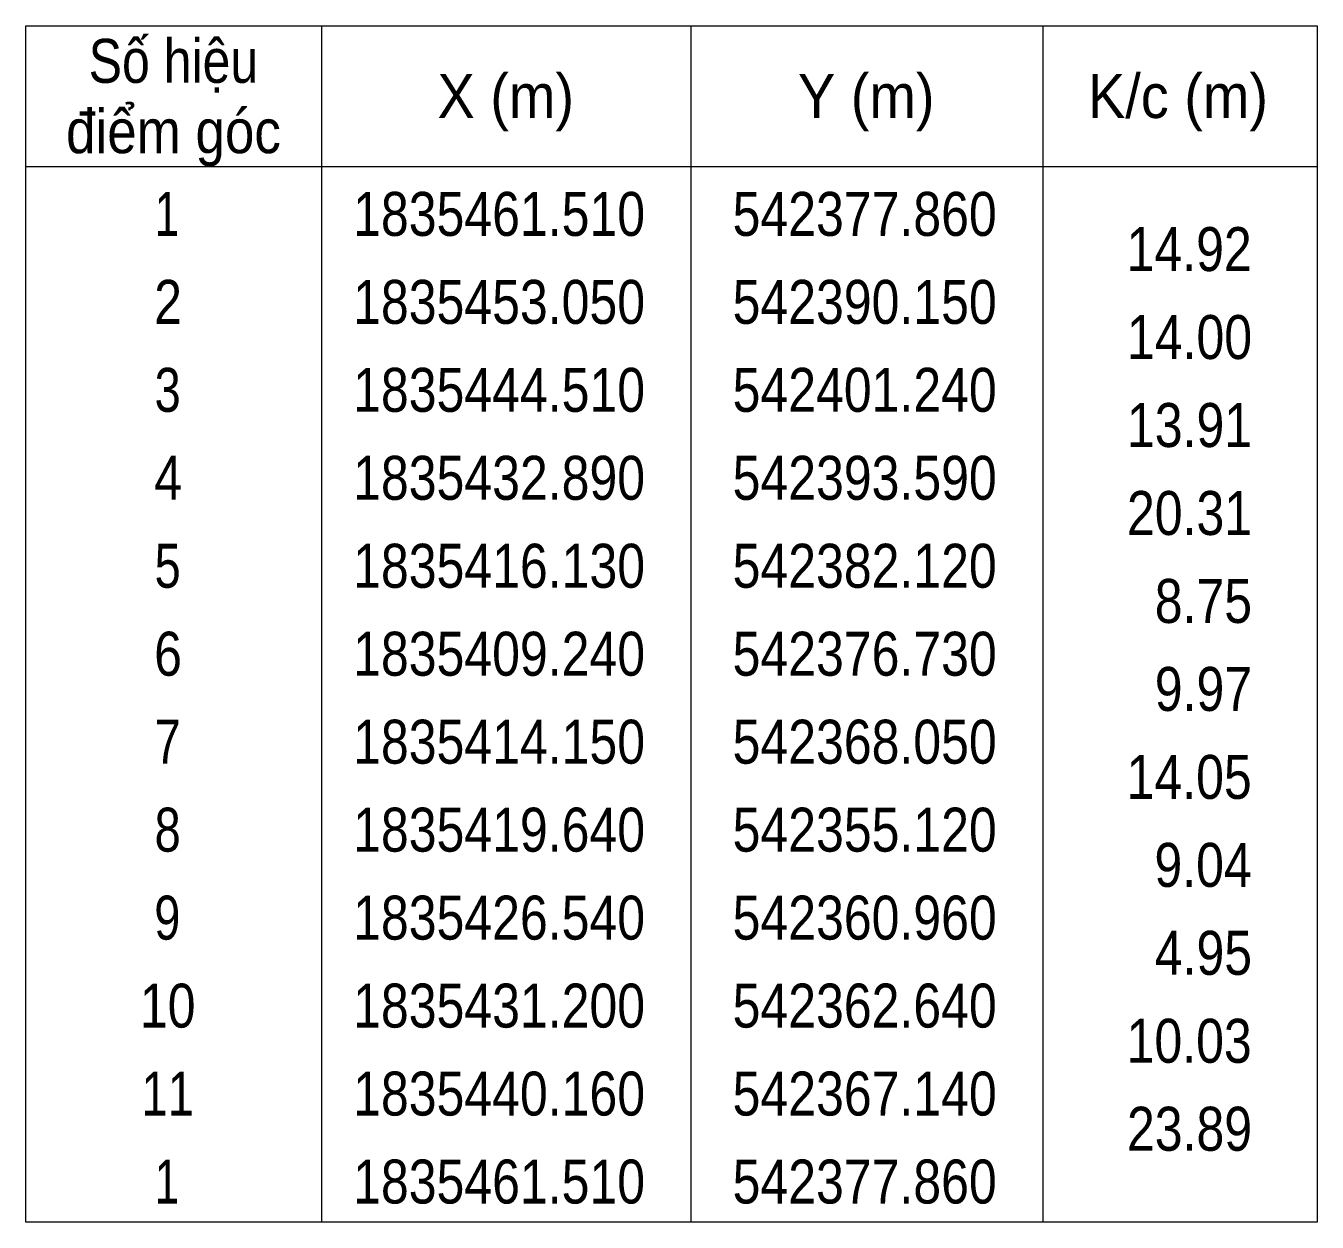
# Model space of a CAD drawing. Header units: metres. Extents: x 541928 to 542792, y 1835402 to 1835658.
# Drawn here: x 542755.24 to 542791.94, y 1835428.24 to 1835462.24 of the extents above; entities that cross this region are included whole.
import ezdxf
from ezdxf.enums import TextEntityAlignment as Align

# ---------------------------------------------------------------- set-up
doc = ezdxf.new("R2010")
doc.units = ezdxf.units.M
doc.header["$LTSCALE"] = 0.6
doc.layers.add('63', color=7, linetype='Continuous', lineweight=13)

msp = doc.modelspace()

# ---------------------------------------------------------------- linework, layer by layer
at = {"layer": '63'}
for p, q in [((542763.64, 1835462.24), (542763.64, 1835428.24)), ((542774.14, 1835462.24), (542774.14, 1835428.24)), ((542784.14, 1835462.24), (542784.14, 1835428.24)), ((542755.24, 1835458.24), (542791.94, 1835458.24))]:
    msp.add_line(p, q, dxfattribs=at)
msp.add_lwpolyline([(542755.24, 1835462.24), (542791.94, 1835462.24), (542791.94, 1835428.24), (542755.24, 1835428.24)], close=True, dxfattribs=at)

# ---------------------------------------------------------------- texts
for s, width, p in [('Số hiệu', 0.85, (542759.435, 1835460.62)), ('X (m)', 0.95, (542768.88, 1835459.62)), ('Y (m)', 0.95, (542779.125, 1835459.62)), ('K/c (m)', 0.95, (542787.985, 1835459.62)), ('điểm góc', 0.9, (542759.435, 1835458.62)), (' 1', 0.75, (542759.075, 1835456.27)), ('1835461.510', 0.85, (542768.69, 1835456.27)), ('542377.860', 0.85, (542779.08, 1835456.27)), (' 2', 0.85, (542759.085, 1835453.77)), ('1835453.050', 0.85, (542768.69, 1835453.77)), ('542390.150', 0.85, (542779.08, 1835453.77)), (' 3', 0.8, (542759.085, 1835451.27)), ('1835444.510', 0.85, (542768.69, 1835451.27)), ('542401.240', 0.85, (542779.08, 1835451.27)), (' 4', 0.85, (542759.085, 1835448.77)), ('1835432.890', 0.85, (542768.69, 1835448.77)), ('542393.590', 0.85, (542779.08, 1835448.77)), (' 5', 0.8, (542759.085, 1835446.27)), ('1835416.130', 0.85, (542768.69, 1835446.27)), ('542382.120', 0.85, (542779.08, 1835446.27)), (' 6', 0.85, (542759.085, 1835443.77)), ('1835409.240', 0.85, (542768.69, 1835443.77)), ('542376.730', 0.85, (542779.08, 1835443.77)), (' 7', 0.8, (542759.085, 1835441.27)), ('1835414.150', 0.85, (542768.69, 1835441.27)), ('542368.050', 0.85, (542779.08, 1835441.27)), (' 8', 0.8, (542759.085, 1835438.77)), ('1835419.640', 0.85, (542768.69, 1835438.77)), ('542355.120', 0.85, (542779.08, 1835438.77)), (' 9', 0.8, (542759.075, 1835436.27)), ('1835426.540', 0.85, (542768.69, 1835436.27)), ('542360.960', 0.85, (542779.08, 1835436.27)), (' 10', 0.85, (542759.075, 1835433.77)), ('1835431.200', 0.85, (542768.69, 1835433.77)), ('542362.640', 0.85, (542779.08, 1835433.77)), (' 11', 0.8, (542759.085, 1835431.27)), ('1835440.160', 0.85, (542768.69, 1835431.27)), ('542367.140', 0.85, (542779.08, 1835431.27)), (' 1', 0.75, (542759.075, 1835428.77)), ('1835461.510', 0.85, (542768.69, 1835428.77)), ('542377.860', 0.85, (542779.08, 1835428.77))]:
    msp.add_text(s, height=1.25, dxfattribs=dict(at, width=width)).set_placement(p, align=Align.CENTER)
at = {"layer": '63', "width": 0.85}
for s, p in [('14.92', (542790.08, 1835455.27)), ('14.00', (542790.09, 1835452.77)), ('13.91', (542790.09, 1835450.27)), ('20.31', (542790.09, 1835447.77)), ('8.75', (542790.09, 1835445.27)), ('9.97', (542790.09, 1835442.77)), ('14.05', (542790.08, 1835440.27)), ('9.04', (542790.08, 1835437.77)), ('4.95', (542790.09, 1835435.27)), ('10.03', (542790.08, 1835432.77)), ('23.89', (542790.09, 1835430.27))]:
    msp.add_text(s, height=1.25, dxfattribs=at).set_placement(p, align=Align.RIGHT)

doc.saveas('drawing.dxf')
